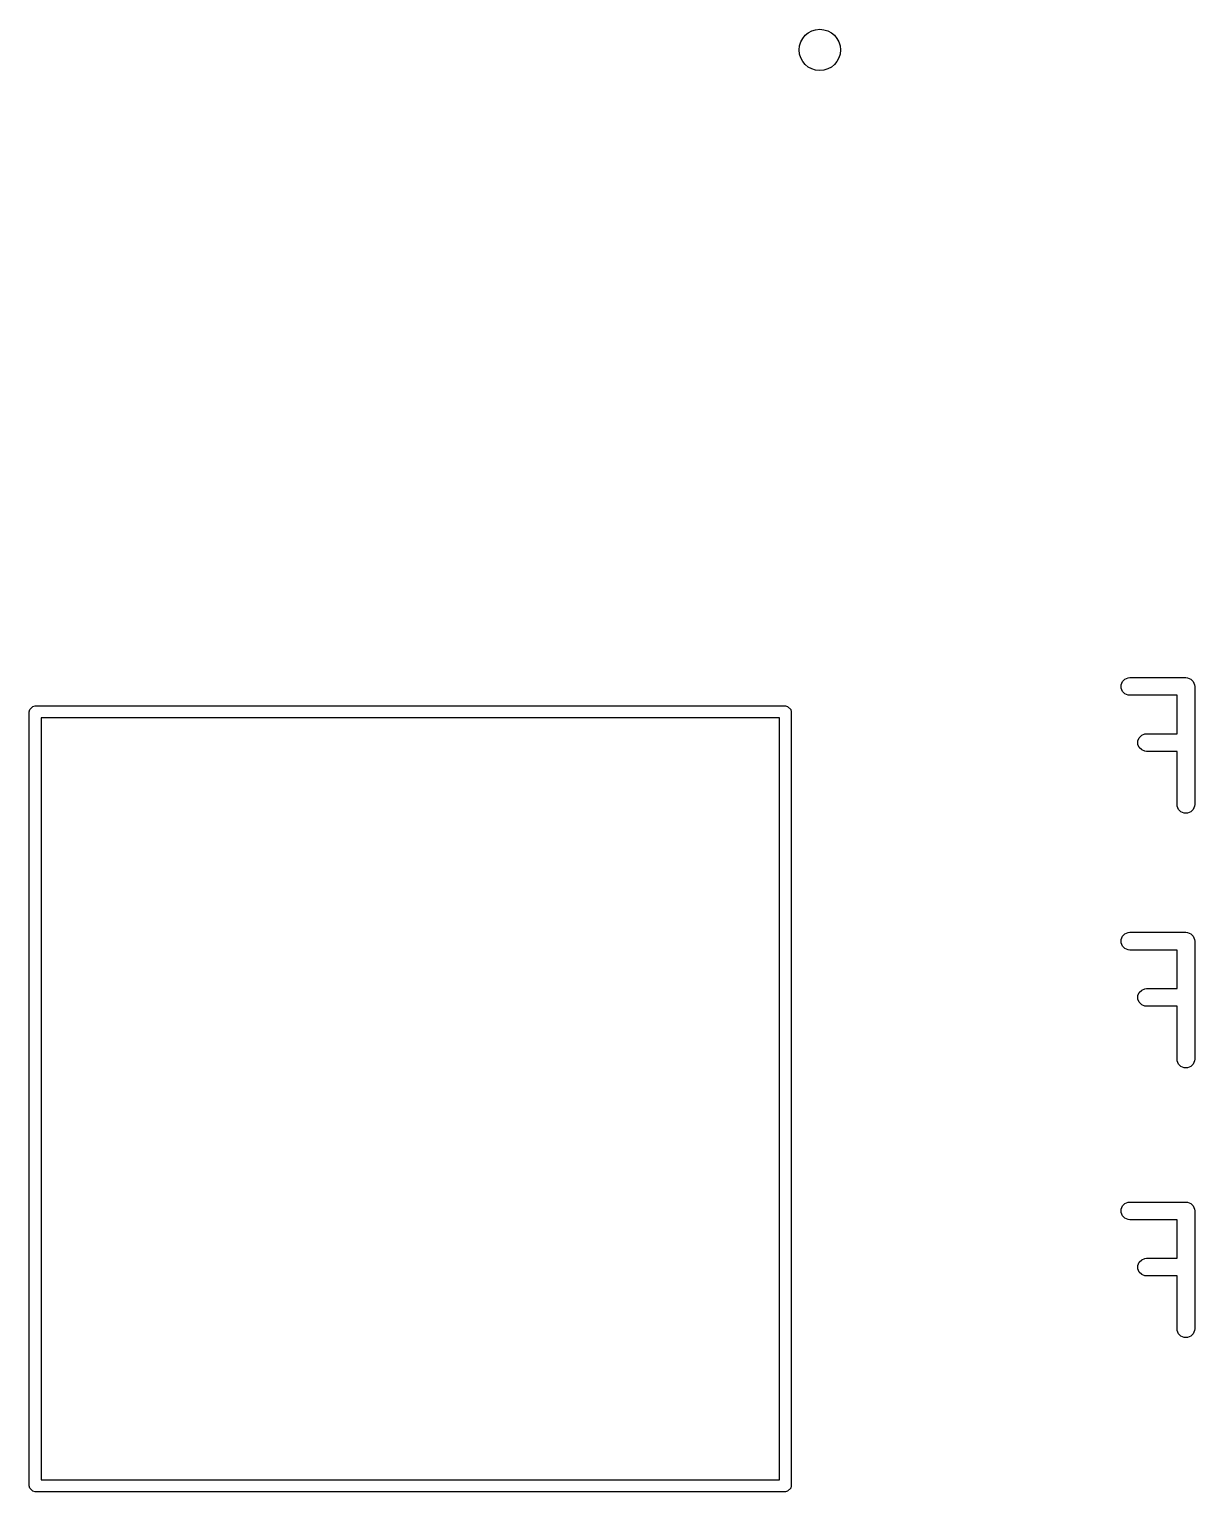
# Model space of a CAD drawing. Header units: inches. Extents: x -2.1 to 1.75, y 0.25 to 2.74.
# Drawn here: x 0.6761 to 1.0651, y 1.9239 to 2.4119 of the extents above; entities that cross this region are included whole.
import ezdxf

# ---------------------------------------------------------------- set-up
doc = ezdxf.new("R2010")
doc.units = ezdxf.units.IN
doc.header["$MEASUREMENT"] = 0
doc.layers.add('BLACK', color=250, linetype='CONTINUOUS')

msp = doc.modelspace()

# ---------------------------------------------------------------- linework, layer by layer
at = {"layer": 'BLACK', "linetype": 'CONTINUOUS'}
for p, q in [((1.04055, 2.19318), (1.04099, 2.19425)), ((1.04055, 2.19203), (1.04055, 2.19318)), ((1.04099, 2.19097), (1.04055, 2.19203)), ((1.04099, 2.19425), (1.04181, 2.19506)), ((1.04181, 2.19506), (1.04287, 2.1955)), ((1.04287, 2.1955), (1.04345, 2.19556)), ((1.04345, 2.19556), (1.06219, 2.19556)), ((1.06219, 2.19556), (1.06277, 2.1955)), ((1.06277, 2.1955), (1.06383, 2.19506)), ((1.06383, 2.19506), (1.06465, 2.19425)), ((1.06465, 2.19425), (1.06509, 2.19318)), ((1.06509, 2.19318), (1.06515, 2.19261)), ((1.06515, 2.19261), (1.06515, 2.15324)), ((1.04181, 2.19015), (1.04099, 2.19097)), ((1.04287, 2.18971), (1.04181, 2.19015)), ((1.04345, 2.18965), (1.04287, 2.18971)), ((1.05924, 2.18965), (1.04345, 2.18965)), ((1.05924, 2.17681), (1.05924, 2.18965)), ((0.67614, 2.18413), (0.67629, 2.18489)), ((0.67614, 1.92587), (0.67614, 2.18413)), ((0.67629, 2.18489), (0.67736, 2.18595)), ((0.67736, 2.18595), (0.67811, 2.1861)), ((0.67811, 2.1861), (0.9285, 2.1861)), ((0.68008, 2.18217), (0.68008, 1.92783)), ((0.92654, 2.18217), (0.68008, 2.18217)), ((0.92654, 1.92783), (0.92654, 2.18217)), ((0.9285, 2.1861), (0.92926, 2.18595)), ((0.92926, 2.18595), (0.93032, 2.18489)), ((0.93032, 2.18489), (0.93047, 2.18413)), ((0.93047, 2.18413), (0.93047, 1.92587)), ((1.04743, 2.17631), (1.04849, 2.17675)), ((1.04849, 2.17675), (1.04907, 2.17681)), ((1.04907, 2.17681), (1.05924, 2.17681)), ((1.04617, 2.17443), (1.04661, 2.1755)), ((1.04617, 2.17328), (1.04617, 2.17443)), ((1.04661, 2.17222), (1.04617, 2.17328)), ((1.04661, 2.1755), (1.04743, 2.17631)), ((1.04743, 2.1714), (1.04661, 2.17222)), ((1.04849, 2.17096), (1.04743, 2.1714)), ((1.04907, 2.17091), (1.04849, 2.17096)), ((1.05924, 2.17091), (1.04907, 2.17091)), ((1.05924, 2.15324), (1.05924, 2.17091)), ((1.0593, 2.15266), (1.05924, 2.15324)), ((1.05974, 2.15159), (1.0593, 2.15266)), ((1.06509, 2.15266), (1.06465, 2.15159)), ((1.06515, 2.15324), (1.06509, 2.15266)), ((1.06055, 2.15078), (1.05974, 2.15159)), ((1.06162, 2.15034), (1.06055, 2.15078)), ((1.06277, 2.15034), (1.06162, 2.15034)), ((1.06383, 2.15078), (1.06277, 2.15034)), ((1.06465, 2.15159), (1.06383, 2.15078)), ((1.04055, 2.10818), (1.04099, 2.10925)), ((1.04055, 2.10703), (1.04055, 2.10818)), ((1.04099, 2.10925), (1.04181, 2.11006)), ((1.04181, 2.11006), (1.04287, 2.1105)), ((1.04287, 2.1105), (1.04345, 2.11056)), ((1.04345, 2.11056), (1.06219, 2.11056)), ((1.06219, 2.11056), (1.06277, 2.1105)), ((1.06277, 2.1105), (1.06383, 2.11006)), ((1.06383, 2.11006), (1.06465, 2.10925)), ((1.06465, 2.10925), (1.06509, 2.10818)), ((1.06509, 2.10818), (1.06515, 2.10761)), ((1.04099, 2.10597), (1.04055, 2.10703)), ((1.04181, 2.10515), (1.04099, 2.10597)), ((1.04287, 2.10471), (1.04181, 2.10515)), ((1.04345, 2.10465), (1.04287, 2.10471)), ((1.05924, 2.10465), (1.04345, 2.10465)), ((1.05924, 2.09181), (1.05924, 2.10465)), ((1.06515, 2.10761), (1.06515, 2.06824)), ((1.04617, 2.08943), (1.04661, 2.0905)), ((1.04617, 2.08828), (1.04617, 2.08943)), ((1.04661, 2.0905), (1.04743, 2.09131)), ((1.04743, 2.09131), (1.04849, 2.09175)), ((1.04849, 2.09175), (1.04907, 2.09181)), ((1.04907, 2.09181), (1.05924, 2.09181)), ((1.04661, 2.08722), (1.04617, 2.08828)), ((1.04743, 2.0864), (1.04661, 2.08722)), ((1.04849, 2.08596), (1.04743, 2.0864)), ((1.04907, 2.08591), (1.04849, 2.08596)), ((1.05924, 2.08591), (1.04907, 2.08591)), ((1.05924, 2.06824), (1.05924, 2.08591)), ((1.0593, 2.06766), (1.05924, 2.06824)), ((1.05974, 2.06659), (1.0593, 2.06766)), ((1.06055, 2.06578), (1.05974, 2.06659)), ((1.06162, 2.06534), (1.06055, 2.06578)), ((1.06277, 2.06534), (1.06162, 2.06534)), ((1.06383, 2.06578), (1.06277, 2.06534)), ((1.06465, 2.06659), (1.06383, 2.06578)), ((1.06509, 2.06766), (1.06465, 2.06659)), ((1.06515, 2.06824), (1.06509, 2.06766)), ((1.04181, 2.02006), (1.04287, 2.0205)), ((1.04287, 2.0205), (1.04345, 2.02056)), ((1.04345, 2.02056), (1.06219, 2.02056)), ((1.06219, 2.02056), (1.06277, 2.0205)), ((1.06277, 2.0205), (1.06383, 2.02006)), ((1.04055, 2.01818), (1.04099, 2.01925)), ((1.04055, 2.01703), (1.04055, 2.01818)), ((1.04099, 2.01597), (1.04055, 2.01703)), ((1.04099, 2.01925), (1.04181, 2.02006)), ((1.04181, 2.01515), (1.04099, 2.01597)), ((1.06383, 2.02006), (1.06465, 2.01925)), ((1.06465, 2.01925), (1.06509, 2.01818)), ((1.06509, 2.01818), (1.06515, 2.01761)), ((1.06515, 2.01761), (1.06515, 1.97824)), ((1.04287, 2.01471), (1.04181, 2.01515)), ((1.04345, 2.01465), (1.04287, 2.01471)), ((1.05924, 2.01465), (1.04345, 2.01465)), ((1.05924, 2.00181), (1.05924, 2.01465)), ((1.04661, 2.0005), (1.04743, 2.00131)), ((1.04743, 2.00131), (1.04849, 2.00175)), ((1.04849, 2.00175), (1.04907, 2.00181)), ((1.04907, 2.00181), (1.05924, 2.00181)), ((1.04617, 1.99943), (1.04661, 2.0005)), ((1.04617, 1.99828), (1.04617, 1.99943)), ((1.04661, 1.99722), (1.04617, 1.99828)), ((1.04743, 1.9964), (1.04661, 1.99722)), ((1.04849, 1.99596), (1.04743, 1.9964)), ((1.04907, 1.99591), (1.04849, 1.99596)), ((1.05924, 1.99591), (1.04907, 1.99591)), ((1.05924, 1.97824), (1.05924, 1.99591)), ((1.0593, 1.97766), (1.05924, 1.97824)), ((1.05974, 1.97659), (1.0593, 1.97766)), ((1.06055, 1.97578), (1.05974, 1.97659)), ((1.06465, 1.97659), (1.06383, 1.97578)), ((1.06509, 1.97766), (1.06465, 1.97659)), ((1.06515, 1.97824), (1.06509, 1.97766)), ((1.06162, 1.97534), (1.06055, 1.97578)), ((1.06277, 1.97534), (1.06162, 1.97534)), ((1.06383, 1.97578), (1.06277, 1.97534)), ((0.68008, 1.92783), (0.92654, 1.92783)), ((0.67629, 1.92511), (0.67614, 1.92587)), ((0.67736, 1.92405), (0.67629, 1.92511)), ((0.67811, 1.9239), (0.67736, 1.92405)), ((0.9285, 1.9239), (0.67811, 1.9239)), ((0.92926, 1.92405), (0.9285, 1.9239)), ((0.93032, 1.92511), (0.92926, 1.92405)), ((0.93047, 1.92587), (0.93032, 1.92511))]:
    msp.add_line(p, q, dxfattribs=at)
at = {"layer": 'BLACK'}
msp.add_circle((0.94, 2.405), 0.00689, dxfattribs=at)
msp.add_circle((0.94, 2.405), 0.00689, dxfattribs=at)

doc.saveas('drawing.dxf')
